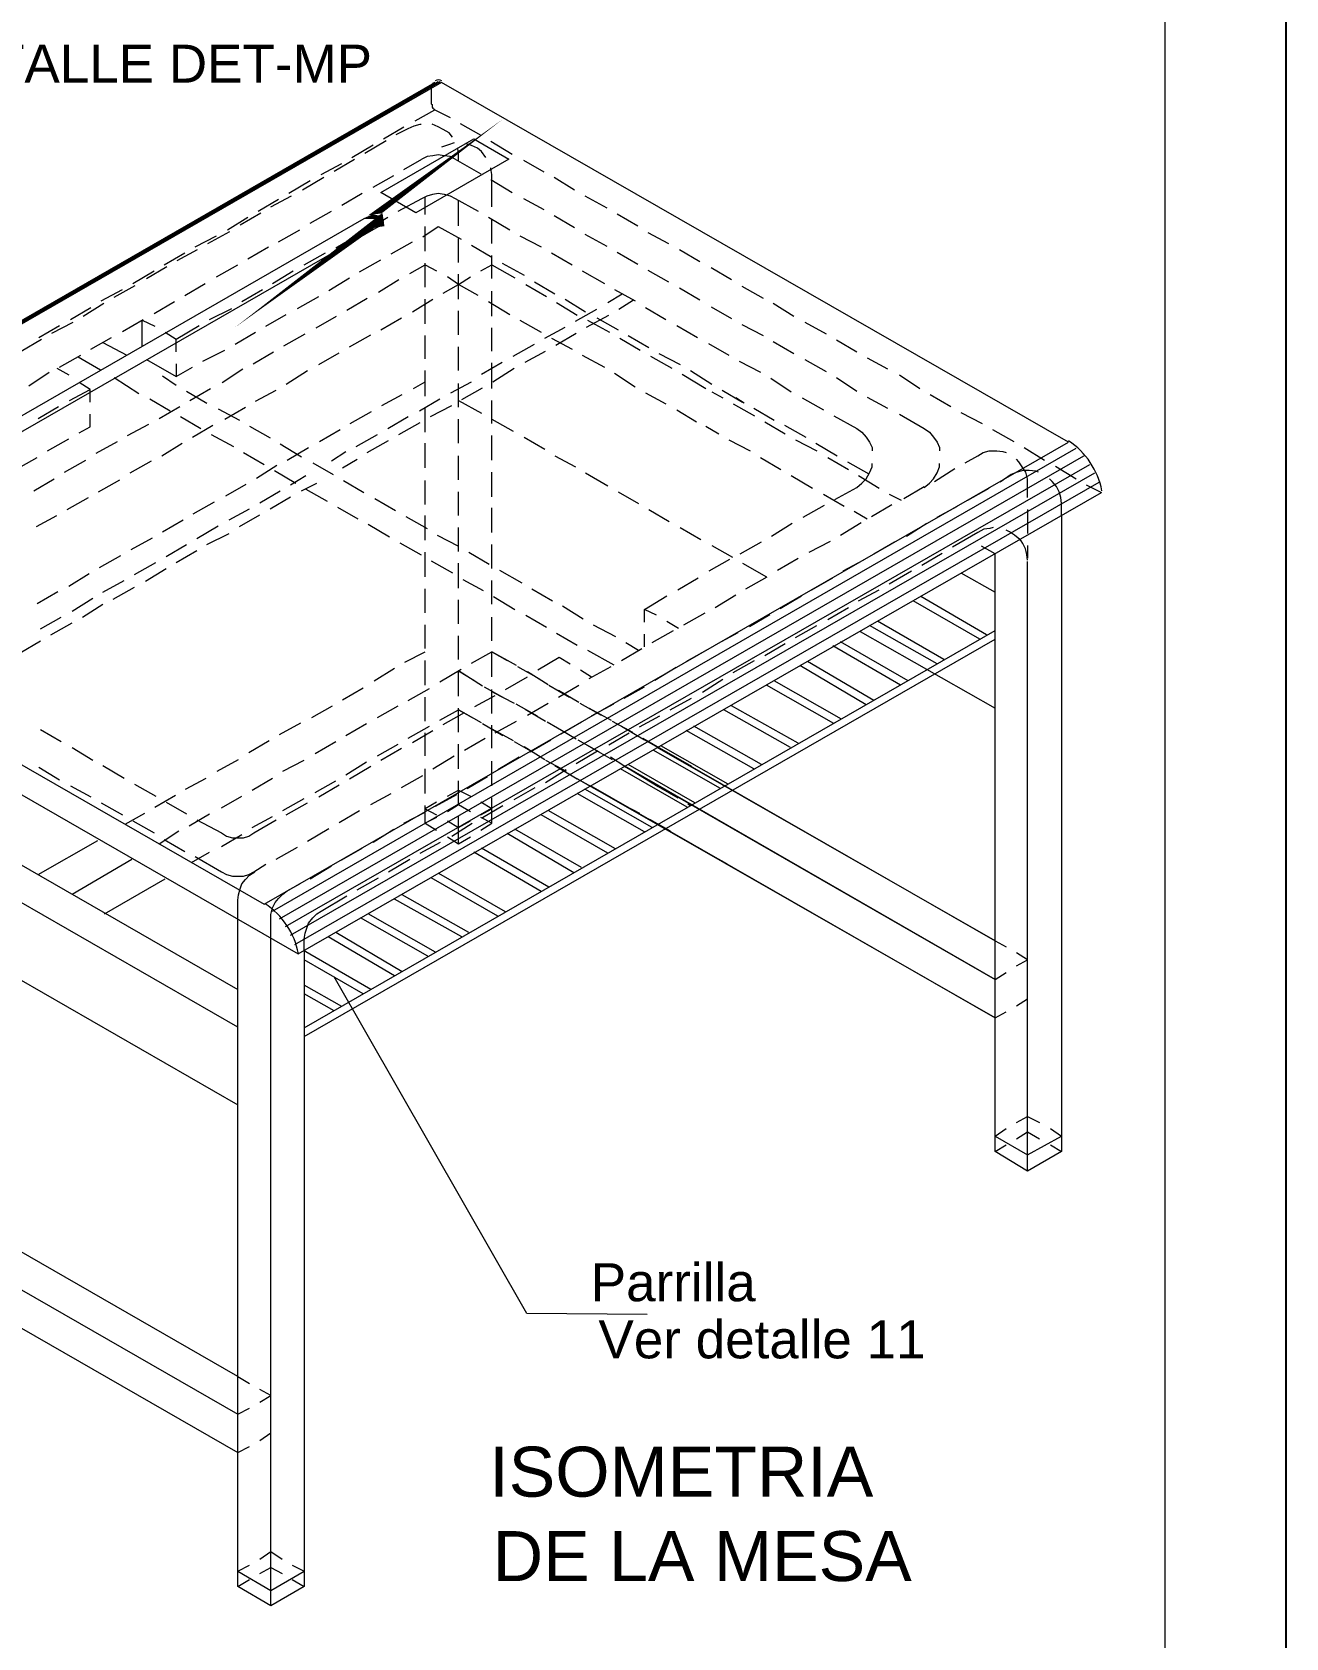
# Model space of a CAD drawing. Header units: inches. Extents: x 0.07 to 5.47, y 0.23 to 3.72.
# Drawn here: x 4.642 to 5.469, y 1.272 to 2.332 of the extents above; entities that cross this region are included whole.
import ezdxf

# ---------------------------------------------------------------- set-up
doc = ezdxf.new("R2010")
doc.units = ezdxf.units.IN
doc.header["$MEASUREMENT"] = 0
for name, color, linetype in [('PDF_PDF2_PDF6_0', 7, 'Continuous'), ('PDF_PDF2_PDF6_CORTE', 7, 'Continuous'), ('PDF_PDF2_PDF6_MESA', 7, 'Continuous'), ('PDF_PDF2_PDF6_TEXTO', 7, 'Continuous'), ('PDF_PDF2_PDF8_COTAS', 7, 'Continuous'), ('PDF_PDF2_PDF8_PIEZAS', 7, 'Continuous'), ('PDF_Texto', 7, 'Continuous')]:
    doc.layers.add(name, color=color, linetype=linetype)
doc.layers.add('PDF_PDF2_PDF6_PROYECCION 2', color=7, linetype='Continuous', true_color=0x7f7f7f)
doc.styles.add('PDF Arial', font='arial.ttf')

msp = doc.modelspace()

# ---------------------------------------------------------------- linework, layer by layer
at = {"layer": 'PDF_PDF2_PDF6_0', "lineweight": 5}
msp.add_lwpolyline([(4.375582409825289, 1.99030189289897, -0.5768928655678153), (4.381773200000001, 1.9940004), (4.911368000000001, 2.299038)], format="xyb", dxfattribs=at)
for points in [[(4.377833600000002, 1.9934376), (4.907428400000001, 2.2984752)], [(4.380084800000001, 1.9940004), (4.909679600000001, 2.299038)], [(4.380647600000001, 1.9940004), (4.910805200000001, 2.299038)], [(4.800496400000001, 1.7514336), (5.330654000000002, 2.057034000000001)], [(4.804998800000002, 1.7463684), (5.335719200000002, 2.0519688)], [(4.808938400000002, 1.7413032), (5.339658800000001, 2.0463408)], [(4.812315200000001, 1.7356752), (5.343035600000001, 2.040712800000001)], [(4.377833600000002, 1.9759908), (4.817380400000001, 1.7232936), (5.347538000000002, 2.027768400000001)], [(4.815129200000001, 1.7294844), (5.345849600000001, 2.034522)], [(5.321086400000001, 2.0125728), (5.321086400000001, 1.592724), (5.298574400000001, 1.5797796), (5.277188000000002, 1.592724), (5.277188000000002, 1.88538), (5.277188000000002, 1.9872468), (5.268183200000001, 1.992312)], [(5.254676000000002, 1.9748652), (5.277188000000002, 1.9619208)], [(5.298574400000001, 1.5797796), (5.298574400000001, 1.9821816)], [(5.267057600000001, 1.9309668), (5.223159200000001, 1.9562928)], [(5.271560000000002, 1.9337808), (5.228224400000001, 1.9591068)], [(5.238917600000002, 1.9146456), (5.194456400000002, 1.9399716)], [(5.243420000000001, 1.9174596), (5.199521600000002, 1.9427856)], [(4.821320000000001, 1.67433), (5.277188000000002, 1.9365948)], [(4.821320000000001, 1.668702), (5.277188000000002, 1.9309668)], [(5.219782400000001, 1.9033896), (5.175321200000002, 1.9292784)], [(5.188265600000001, 1.936032), (5.277188000000002, 1.88538)], [(5.214717200000002, 1.9005756), (5.170256000000001, 1.9264644)], [(5.192205200000002, 1.8876312), (5.148306800000001, 1.91352)], [(5.197270400000002, 1.8904452), (5.153372000000002, 1.916334)], [(5.170818800000001, 1.8752496), (5.126357600000001, 1.9005756)], [(5.175884000000002, 1.8780636), (5.131422800000001, 1.9033896)], [(4.777421600000001, 1.6748928), (4.423983200000001, 1.8780636), (4.445932400000001, 1.8904452), (4.777421600000001, 1.699656)], [(5.147181200000001, 1.8623052), (5.103282800000001, 1.8870684)], [(5.142116000000001, 1.8594912), (5.098217600000002, 1.8842544)], [(5.117915600000002, 1.8454212), (5.073454400000001, 1.8707472)], [(5.122980800000001, 1.8482352), (5.078519600000002, 1.8735612)], [(5.076268400000002, 1.8471096), (5.045877200000001, 1.8645564)], [(5.095966400000002, 1.8324768), (5.051505200000001, 1.8578028)], [(5.054319200000001, 1.860054), (5.076831200000002, 1.8471096)], [(5.054882000000001, 1.8594912), (5.277188000000002, 1.7317356), (5.054319200000001, 1.8594912)], [(5.101031600000002, 1.8352908), (5.056570400000002, 1.8606168)], [(5.074017200000001, 1.8200952), (5.030118800000001, 1.8454212)], [(5.032370000000001, 1.8471096), (5.277188000000002, 1.7064096), (5.032932800000001, 1.8471096), (5.054882000000001, 1.8336024)], [(5.079082400000002, 1.8229092), (5.035184000000001, 1.8482352)], [(5.010420800000001, 1.8341652), (5.277188000000002, 1.6810836), (5.010420800000001, 1.8336024), (5.032932800000001, 1.8212208), (5.001416000000002, 1.8386676)], [(4.423983200000001, 1.8268488), (4.777421600000001, 1.623678)], [(5.045877200000001, 1.803774), (5.001416000000002, 1.8291)], [(5.050942400000001, 1.806588), (5.006481200000001, 1.831914)], [(5.021676800000002, 1.789704), (4.977778400000002, 1.81503)], [(5.026742000000001, 1.792518), (4.982280800000002, 1.817844)], [(4.999164800000002, 1.7767596), (4.955266400000001, 1.8026484)], [(5.004230000000002, 1.7801364), (4.960331600000002, 1.8054624)], [(4.645726400000001, 1.775634), (4.685122400000001, 1.798146)], [(4.982843600000002, 1.767192), (4.938382400000001, 1.7930808)], [(4.668238400000002, 1.7626896), (4.707634400000002, 1.7857644)], [(4.977778400000002, 1.764378), (4.933317200000001, 1.7902668)], [(4.689624800000002, 1.7497452), (4.729583600000002, 1.77282)], [(4.949075600000001, 1.7480568), (4.905177200000002, 1.7733828)], [(4.954140800000001, 1.7508708), (4.910242400000001, 1.7761968)], [(4.929940400000001, 1.7373636), (4.886042000000002, 1.7621268)], [(4.907991200000001, 1.7244192), (4.863530000000002, 1.7497452)], [(4.925438000000002, 1.7345496), (4.880976800000002, 1.7593128)], [(4.821320000000001, 1.7255448), (4.821320000000001, 1.305696), (4.799370800000001, 1.2927516), (4.777421600000001, 1.305696), (4.777421600000001, 1.7452428)], [(4.902926000000002, 1.7216052), (4.858464800000001, 1.7469312)], [(4.799370800000001, 1.2927516), (4.799370800000001, 1.7328612)], [(4.880976800000002, 1.7086608), (4.837078400000001, 1.7345496)], [(4.886042000000002, 1.7114748), (4.842143600000002, 1.7373636)], [(4.865218400000002, 1.699656), (4.820757200000001, 1.7255448)], [(4.860153200000001, 1.696842), (4.821320000000001, 1.719354)], [(4.846083200000002, 1.6884), (4.821320000000001, 1.70247)], [(4.841018000000001, 1.685586), (4.821320000000001, 1.696842)], [(4.777421600000001, 1.4441448), (4.445932400000001, 1.634934), (4.423983200000001, 1.6225524), (4.777421600000001, 1.4193816)], [(5.277188000000002, 1.6028544), (5.298574400000001, 1.5904728), (5.321086400000001, 1.6028544)], [(4.423983200000001, 1.5972264), (4.777421600000001, 1.3940556)], [(4.777421600000001, 1.3158264), (4.799370800000001, 1.302882), (4.821320000000001, 1.3158264)]]:
    msp.add_lwpolyline(points, dxfattribs=at)
msp.add_lwpolyline([(5.325588800000001, 2.060973600000001), (4.911930800000001, 2.2984752), (4.381773200000001, 1.9934376), (4.794868400000001, 1.755936)], close=True, dxfattribs=at)
at = {"layer": 'PDF_PDF2_PDF6_0', "lineweight": 0}
msp.add_lwpolyline([(4.873660400000001, 2.207864400000001, 0.008658975713731483, 0.008658975713731483, 0), (4.865781200000002, 2.206738800000001, 0.00915307301839153, 0.00915307301839153, 0), (4.863811400000001, 2.205331800000001, 0, 0, 0), (4.861278800000001, 2.203362, 0, 0, 0), (4.514594000000002, 2.0041308, 0, 0, 0), (4.512061400000001, 2.001879600000001, 0, 0, 0), (4.510373000000001, 2.000191200000001, 0, 0, 0), (4.503338000000001, 1.9990656, 0, 0, 0)], format="xyseb", dxfattribs=at)
at = {"layer": 'PDF_PDF2_PDF6_0', "lineweight": 13}
msp.add_lwpolyline([(5.047565600000001, 1.4852292), (4.968210800000001, 1.485792), (4.841018000000001, 1.708098)], dxfattribs=at)
at = {"layer": 'PDF_PDF2_PDF6_0', "lineweight": 5}
for centre, radius, start, end in [((4.909960724607013, 2.295942373656999), 0.00422121981601637, 60.10073507849867, 121.1550512906145), ((5.297168691654288, 2.019045997663319), 0.05149464170862567, 11.05151840612353, 56.39878924295427), ((5.276907017432958, 1.983026049083795), 0.02166738256847541, 359.9993413394465, 41.2978659975067), ((4.767011091654468, 1.713445597663451), 0.05149464170842342, 11.05151840601795, 56.39878924304097)]:
    msp.add_arc(centre, radius, start, end, dxfattribs=at)
at = {"layer": 'PDF_PDF2_PDF6_0', "transparency": 33554559}
for points in [[(4.873097600000001, 2.2084272), (4.861278800000002, 2.2084272), (4.860716000000001, 2.2084272)], [(4.864092800000002, 2.2101156), (4.873097600000001, 2.2084272), (4.861278800000002, 2.2084272)], [(4.861278800000002, 2.2084272), (4.873097600000001, 2.2084272), (4.873097600000001, 2.2084272)], [(4.865781200000002, 2.2106784), (4.870846400000001, 2.2101156), (4.864092800000002, 2.2101156)], [(4.870846400000001, 2.2101156), (4.864092800000002, 2.2101156), (4.873097600000001, 2.2084272)], [(4.868032400000001, 2.2106784), (4.868595200000001, 2.2106784), (4.865781200000002, 2.2106784)], [(4.868595200000001, 2.2106784), (4.865781200000002, 2.2106784), (4.870846400000001, 2.2101156)]]:
    msp.add_solid(points, dxfattribs=at)
at = {"layer": 'PDF_PDF2_PDF6_CORTE', "lineweight": 5}
for points in [[(4.882102400000002, 2.264144400000001), (4.889981600000001, 2.268084), (4.893921200000001, 2.2697724), (4.897860800000001, 2.270898), (4.898423600000001, 2.270898)], [(4.919247200000001, 2.262456), (4.916996000000001, 2.265270000000001), (4.913056400000001, 2.2675212), (4.909679600000001, 2.2692096), (4.905740000000002, 2.270898)], [(4.861278800000002, 2.2517628), (4.875348800000001, 2.2602048)], [(4.920372800000002, 2.2585164), (4.916433200000001, 2.2573908), (4.911930800000001, 2.255702400000001)], [(4.941196400000002, 2.2489488), (4.938382400000001, 2.2528884), (4.935568400000001, 2.255139600000001), (4.931628800000001, 2.256828000000001), (4.928252000000001, 2.2579536)], [(4.841018000000001, 2.239944), (4.854525200000001, 2.2478232)], [(4.887167600000001, 2.2410696), (4.898986400000001, 2.2478232)], [(4.923186800000002, 2.246697600000001), (4.923186800000002, 2.2506372), (4.922624000000002, 2.255139600000001)], [(4.866906800000002, 2.2292508), (4.880414000000002, 2.237130000000001)], [(4.945136000000002, 2.216306400000001), (4.945136000000002, 2.233753200000001), (4.945136000000002, 2.2376928), (4.944573200000002, 2.2416324), (4.944573200000002, 2.2421952)], [(4.820194400000001, 2.2275624), (4.834264400000001, 2.236004400000001)], [(4.799370800000001, 2.216306400000001), (4.812878000000001, 2.223622800000001)], [(4.846083200000002, 2.217432000000001), (4.859590400000001, 2.225311200000001)], [(4.901237600000002, 2.2112412), (4.901237600000002, 2.223060000000001)], [(4.923186800000002, 2.203924800000001), (4.923186800000002, 2.2208088)], [(4.779110000000001, 2.204487600000001), (4.792617200000001, 2.212366800000001)], [(4.825259600000002, 2.205613200000001), (4.839329600000001, 2.213492400000001)], [(4.945136000000002, 2.192106), (4.945136000000002, 2.2084272)], [(4.757723600000001, 2.192106), (4.772356400000001, 2.1999852)], [(4.804436000000002, 2.193231600000001), (4.818506000000001, 2.2011108)], [(4.901237600000002, 2.187040800000001), (4.901237600000002, 2.203362000000001)], [(4.923186800000002, 2.1797244), (4.923186800000002, 2.195482800000001)], [(4.737462800000001, 2.18085), (4.750970000000001, 2.188166400000001)], [(4.784175200000002, 2.1819756), (4.797682400000001, 2.1898548)], [(4.945136000000002, 2.1690312), (4.945136000000002, 2.184226800000001)], [(4.717202000000001, 2.1690312), (4.730709200000002, 2.176910400000001)], [(4.763351600000001, 2.1701568), (4.777421600000001, 2.178036000000001)], [(4.901237600000002, 2.163403200000001), (4.901237600000002, 2.1791616)], [(4.695815600000001, 2.156649600000001), (4.709885600000002, 2.164528800000001)], [(4.742528000000001, 2.157775200000001), (4.756035200000001, 2.165654400000001)], [(4.923186800000002, 2.155524000000001), (4.923186800000002, 2.1718452)], [(4.675554800000001, 2.144268000000001), (4.689062000000002, 2.15271)], [(4.722267200000001, 2.145956400000001), (4.735774400000001, 2.153835600000001)], [(4.901237600000002, 2.139202800000001), (4.901237600000002, 2.155524000000001)], [(4.945136000000002, 2.144268000000001), (4.945136000000002, 2.1605892)], [(4.701443600000001, 2.134137600000001), (4.714950800000001, 2.1420168)], [(4.923186800000002, 2.1318864), (4.923186800000002, 2.147644800000001)], [(4.654731200000001, 2.133012), (4.668801200000002, 2.1403284)], [(4.901237600000002, 2.116128000000001), (4.901237600000002, 2.1313236)], [(4.945136000000002, 2.1211932), (4.945136000000002, 2.136388800000001)], [(4.634470400000001, 2.1211932), (4.647977600000002, 2.129072400000001)], [(4.680620000000001, 2.1223188), (4.694127200000001, 2.130198)], [(4.923186800000002, 2.108248800000001), (4.923186800000002, 2.1240072)], [(4.659796400000001, 2.1105), (4.673866400000001, 2.118379200000001)], [(4.945136000000002, 2.096430000000001), (4.945136000000002, 2.113314)], [(4.639535600000001, 2.098118400000001), (4.653042800000001, 2.107123200000001)], [(4.901237600000002, 2.0913648), (4.901237600000002, 2.108248800000001)], [(4.923186800000002, 2.0840484), (4.923186800000002, 2.099806800000001)], [(4.945136000000002, 2.0733552), (4.945136000000002, 2.088550800000001)], [(4.901237600000002, 2.067727200000001), (4.901237600000002, 2.0834856)], [(4.923186800000002, 2.060410800000001), (4.923186800000002, 2.076169200000001)], [(4.901237600000002, 2.0440896), (4.901237600000002, 2.060410800000001)], [(4.945136000000002, 2.049154800000001), (4.945136000000002, 2.065476)], [(4.923186800000002, 2.0362104), (4.923186800000002, 2.0519688)], [(5.257490000000002, 2.047466400000001), (5.265932000000001, 2.0519688), (5.269308800000001, 2.05422), (5.273248400000002, 2.0553456), (5.278313600000001, 2.0553456), (5.282253200000001, 2.0547828), (5.284504400000001, 2.05422)], [(5.298574400000001, 2.0243916), (5.298574400000001, 2.0328336), (5.298574400000001, 2.036773200000001), (5.297448800000002, 2.041275600000001), (5.295197600000002, 2.0446524), (5.292946400000002, 2.048029200000001), (5.291258000000002, 2.049717600000001)], [(4.901237600000002, 2.019889200000001), (4.901237600000002, 2.0356476)], [(4.945136000000002, 2.0249544), (4.945136000000002, 2.041275600000001)], [(5.237229200000002, 2.0350848), (5.250736400000002, 2.0435268)], [(5.305890800000001, 2.041275600000001), (5.304202400000001, 2.0418384), (5.299700000000001, 2.0424012), (5.295760400000002, 2.0424012), (5.291820800000002, 2.041275600000001), (5.287881200000001, 2.039587200000001), (5.280564800000001, 2.034522)], [(5.321086400000001, 2.020452000000001), (5.320523600000001, 2.0243916), (5.319398000000001, 2.028331200000001), (5.317709600000001, 2.031708000000001), (5.314895600000002, 2.0350848), (5.313207200000002, 2.036773200000001)], [(4.923186800000002, 2.0125728), (4.923186800000002, 2.028331200000001)], [(5.216968400000002, 2.0238288), (5.230475600000001, 2.031708000000001)], [(5.259178400000001, 2.0227032), (5.273248400000002, 2.030582400000001)], [(4.945136000000002, 2.001316800000001), (4.945136000000002, 2.017638000000001)], [(5.195582000000002, 2.012010000000001), (5.209089200000001, 2.019889200000001)], [(5.238917600000002, 2.011447200000001), (5.252424800000002, 2.018763600000001)], [(5.298574400000001, 2.0165124), (5.298574400000001, 2.000754000000001)], [(4.901237600000002, 1.9962516), (4.901237600000002, 2.0125728)], [(4.923186800000002, 1.9889352), (4.923186800000002, 2.0046936)], [(5.175321200000002, 1.9996284), (5.188828400000001, 2.008070400000001)], [(5.218656800000002, 1.9990656), (5.232164000000002, 2.0075076)], [(5.276062400000002, 2.0046936), (5.273811200000002, 2.0041308), (5.269871600000002, 2.003568), (5.265932000000001, 2.001316800000001), (5.249048000000001, 1.9917492)], [(4.945136000000002, 1.9776792), (4.945136000000002, 1.9934376)], [(5.154497600000002, 1.9883724), (5.168567600000001, 1.9956888)], [(5.197270400000002, 1.9872468), (5.210777600000001, 1.995126)], [(5.293509200000002, 1.9968144), (5.290132400000002, 1.9996284), (5.286755600000001, 2.001879600000001), (5.284504400000001, 2.0030052)], [(5.298574400000001, 1.9928748), (5.298574400000001, 1.9844328)], [(4.901237600000002, 1.9720512), (4.901237600000002, 1.9883724)], [(5.133674000000002, 1.9765536), (5.147181200000001, 1.9844328)], [(5.177009600000002, 1.9759908), (5.190516800000001, 1.9833072)], [(5.228787200000001, 1.9799304), (5.242294400000001, 1.9878096)], [(4.923186800000002, 1.9647348), (4.923186800000002, 1.981056)], [(5.112850400000001, 1.964172), (5.126920400000001, 1.9720512)], [(5.207400800000001, 1.9675488), (5.222033600000001, 1.9759908)], [(4.901237600000002, 1.9484136), (4.901237600000002, 1.964172)], [(4.945136000000002, 1.9540416), (4.945136000000002, 1.9698)], [(5.156186000000002, 1.9636092), (5.170256000000001, 1.9714884)], [(5.187140000000001, 1.9562928), (5.200647200000001, 1.9636092)], [(4.923186800000002, 1.9410972), (4.923186800000002, 1.9568556)], [(5.092589600000001, 1.9517904), (5.106096800000001, 1.9602324)], [(5.135362400000002, 1.9512276), (5.149432400000001, 1.9596696)], [(5.166879200000001, 1.9439112), (5.180386400000002, 1.9517904)], [(4.901237600000002, 1.924776), (4.901237600000002, 1.9405344)], [(4.945136000000002, 1.9298412), (4.945136000000002, 1.9455996)], [(5.071766000000001, 1.9405344), (5.085836000000001, 1.9484136)], [(5.115101600000002, 1.9394088), (5.128608800000001, 1.947288)], [(5.145492800000001, 1.9320924), (5.159562800000002, 1.9399716)], [(4.923186800000002, 1.9174596), (4.923186800000002, 1.933218)], [(5.050942400000001, 1.9287156), (5.065012400000001, 1.9365948)], [(5.094278000000001, 1.9281528), (5.107785200000001, 1.9354692)], [(4.945136000000002, 1.9062036), (4.945136000000002, 1.921962)], [(5.030681600000001, 1.9168968), (5.044188800000001, 1.924776)], [(5.073454400000001, 1.916334), (5.087524400000001, 1.9242132)], [(5.125232000000001, 1.9202736), (5.138739200000002, 1.9281528)], [(4.901237600000002, 1.9005756), (4.901237600000002, 1.9168968)], [(4.923186800000002, 1.8932592), (4.923186800000002, 1.9095804)], [(5.009295200000001, 1.905078), (5.023928000000002, 1.9129572)], [(5.052630800000001, 1.9039524), (5.066700800000001, 1.9123944)], [(5.104408400000001, 1.9090176), (5.118478400000002, 1.9168968)], [(4.945136000000002, 1.8820032), (4.945136000000002, 1.8977616)], [(4.989034400000001, 1.8926964), (5.002541600000002, 1.9005756)], [(5.032370000000001, 1.8921336), (5.045877200000001, 1.89945)], [(5.084147600000001, 1.8960732), (5.097654800000002, 1.9045152)], [(4.901237600000002, 1.876938), (4.901237600000002, 1.8926964)], [(4.968773600000001, 1.8808776), (4.982280800000002, 1.8887568)], [(5.010983600000001, 1.8803148), (5.025616400000001, 1.888194)], [(5.062761200000002, 1.8842544), (5.076831200000002, 1.8921336)], [(4.923186800000002, 1.8696216), (4.923186800000002, 1.88538)], [(4.947387200000001, 1.8690588), (4.961457200000002, 1.876938)], [(4.990722800000001, 1.868496), (5.004230000000002, 1.8763752)], [(5.042500400000002, 1.8729984), (5.056007600000002, 1.8803148)], [(4.901237600000002, 1.8538632), (4.901237600000002, 1.8690588)], [(4.927126400000001, 1.8578028), (4.940633600000002, 1.865682)], [(4.945136000000002, 1.8589284), (4.945136000000002, 1.874124)], [(5.022239600000002, 1.8611796), (5.035746800000001, 1.8690588)], [(4.923186800000002, 1.8454212), (4.923186800000002, 1.8617424)], [(4.970462000000001, 1.8566772), (4.983969200000002, 1.8645564)], [(5.000853200000002, 1.848798), (5.014923200000001, 1.85724)], [(4.901237600000002, 1.8291), (4.901237600000002, 1.8454212)], [(4.906302800000002, 1.8454212), (4.920372800000002, 1.8538632)], [(4.945136000000002, 1.8341652), (4.945136000000002, 1.8504864)], [(4.949075600000001, 1.8448584), (4.963145600000002, 1.8533004)], [(4.980592400000002, 1.8364164), (4.994099600000001, 1.8448584)], [(4.885479200000002, 1.8330396), (4.899549200000001, 1.8409188)], [(4.923186800000002, 1.8217836), (4.923186800000002, 1.837542)], [(4.928814800000001, 1.8324768), (4.942322000000002, 1.840356)], [(4.865218400000002, 1.8217836), (4.878725600000001, 1.8291)], [(4.907991200000001, 1.820658), (4.922061200000002, 1.8285372)], [(4.945136000000002, 1.809402), (4.945136000000002, 1.826286)], [(4.959768800000002, 1.8251604), (4.973838800000001, 1.8330396)], [(4.844394800000002, 1.8099648), (4.857902000000001, 1.817844)], [(4.887167600000001, 1.809402), (4.901237600000002, 1.8167184)], [(4.901237600000002, 1.809402), (4.901237600000002, 1.8212208)], [(4.923186800000002, 1.7958948), (4.923186800000002, 1.8139044)], [(4.938945200000002, 1.8133416), (4.952452400000001, 1.8212208)], [(4.823571200000002, 1.7975832), (4.837641200000001, 1.8060252)], [(4.866906800000002, 1.7970204), (4.880414000000002, 1.8054624)], [(4.918684400000001, 1.80096), (4.932191600000001, 1.809402)], [(4.802747600000002, 1.7857644), (4.816817600000001, 1.7936436)], [(4.846083200000002, 1.7852016), (4.859590400000001, 1.7930808)], [(4.897860800000001, 1.789704), (4.911368000000001, 1.7970204)], [(4.788114800000002, 1.7773224), (4.795994000000001, 1.7823876)], [(4.825259600000002, 1.77282), (4.839329600000001, 1.781262)], [(4.877037200000001, 1.7773224), (4.891107200000001, 1.7857644)], [(4.777421600000001, 1.7452428), (4.777421600000001, 1.75875), (4.777984400000001, 1.7621268), (4.779110000000001, 1.7660664), (4.780235600000001, 1.7694432), (4.782486800000001, 1.7722572), (4.785300800000002, 1.7750712), (4.788677600000002, 1.7773224)], [(4.856213600000001, 1.7655036), (4.870283600000001, 1.7733828)], [(4.799370800000001, 1.7328612), (4.799370800000001, 1.7452428), (4.799370800000001, 1.7491824), (4.800496400000001, 1.7536848), (4.802184800000001, 1.7570616), (4.804436000000002, 1.7598756), (4.807250000000002, 1.7626896), (4.810064000000001, 1.7649408), (4.818506000000001, 1.7694432)], [(4.821320000000001, 1.7255448), (4.821320000000001, 1.7328612), (4.821882800000001, 1.7368008), (4.823008400000002, 1.7401776), (4.824134000000002, 1.7435544), (4.826948000000002, 1.7469312), (4.829762000000001, 1.7497452), (4.832576000000001, 1.7514336), (4.849460000000001, 1.761564)]]:
    msp.add_lwpolyline(points, dxfattribs=at)
at = {"layer": 'PDF_PDF2_PDF6_MESA', "lineweight": 5}
for points in [[(4.895046800000001, 2.212366800000001), (4.871972000000001, 2.225874000000001), (4.933317200000001, 2.2613304), (4.956392000000001, 2.2478232)], [(4.860716000000001, 2.2084272), (4.505589200000001, 2.0041308), (4.503338000000001, 2.001879600000001), (4.502775200000001, 2.000191200000001), (4.503900800000001, 1.9985028), (4.506152000000001, 1.9973772), (4.508403200000001, 1.9968144), (4.510654400000001, 1.9968144), (4.514031200000002, 1.9985028), (4.870283600000001, 2.203362000000001), (4.872534800000001, 2.205050400000001), (4.873660400000001, 2.206738800000001), (4.873097600000001, 2.2084272), (4.870846400000001, 2.2101156), (4.868032400000001, 2.2106784), (4.865781200000002, 2.2106784)]]:
    msp.add_lwpolyline(points, close=True, dxfattribs=at)
at = {"layer": 'PDF_PDF2_PDF6_PROYECCION 2', "lineweight": 5}
for points in [[(4.907428400000001, 2.2984752), (4.906865600000001, 2.2979124), (4.906302800000002, 2.2979124), (4.905740000000002, 2.296224), (4.905740000000002, 2.295661200000001), (4.905740000000002, 2.295098400000001), (4.905177200000002, 2.294535600000001), (4.905177200000002, 2.284405200000001), (4.905740000000002, 2.283842400000001), (4.905740000000002, 2.282716800000001), (4.905740000000002, 2.282154), (4.906302800000002, 2.2815912), (4.906865600000001, 2.2810284), (4.907428400000001, 2.2804656), (4.917558800000001, 2.275400400000001)], [(4.894484000000001, 2.273149200000001), (4.907428400000001, 2.2804656)], [(4.873660400000001, 2.2613304), (4.887167600000001, 2.2692096)], [(4.924312400000002, 2.2714608), (4.937819600000001, 2.263581600000001)], [(4.944573200000002, 2.259642), (4.958643200000002, 2.2512)], [(4.852836800000001, 2.2489488), (4.866906800000002, 2.2573908)], [(4.920935600000002, 2.2478232), (4.917558800000001, 2.2495116), (4.913619200000001, 2.2500744), (4.909679600000001, 2.2506372), (4.906302800000002, 2.2500744), (4.902363200000002, 2.2495116), (4.898986400000001, 2.2478232)], [(4.965959600000001, 2.2472604), (4.979466800000002, 2.2393812)], [(4.832576000000001, 2.2376928), (4.846083200000002, 2.245009200000001)], [(4.811189600000001, 2.225311200000001), (4.825259600000002, 2.233753200000001)], [(4.986220400000001, 2.236004400000001), (4.999727600000002, 2.2275624)], [(4.790928800000001, 2.213492400000001), (4.804436000000002, 2.2213716)], [(5.006481200000001, 2.223622800000001), (5.021114000000002, 2.215743600000001)], [(4.770668000000001, 2.2011108), (4.784175200000002, 2.2095528)], [(5.027867600000001, 2.211804000000001), (5.041374800000002, 2.203924800000001)], [(4.749281600000002, 2.1898548), (4.763351600000001, 2.197171200000001)], [(5.048128400000001, 2.1994224), (5.061635600000002, 2.192106)], [(4.729020800000002, 2.178036000000001), (4.742528000000001, 2.185915200000001)], [(5.068952000000001, 2.188166400000001), (5.082459200000002, 2.1802872)], [(4.708197200000002, 2.165654400000001), (4.722267200000001, 2.174096400000001)], [(4.891107200000001, 2.172408), (4.901237600000002, 2.178036000000001), (4.908554000000001, 2.174096400000001)], [(4.937819600000001, 2.174096400000001), (4.945136000000002, 2.178036000000001), (4.960331600000002, 2.169594)], [(5.089775600000001, 2.176347600000001), (5.103282800000001, 2.168468400000001)], [(4.870283600000001, 2.1600264), (4.883790800000002, 2.168468400000001)], [(4.913056400000001, 2.1594636), (4.923186800000002, 2.165091600000001), (4.915870400000001, 2.1701568)], [(4.936131200000001, 2.157775200000001), (4.923186800000002, 2.165091600000001), (4.931066000000001, 2.1701568)], [(4.967648000000001, 2.165091600000001), (4.981155200000002, 2.157212400000001)], [(5.110036400000001, 2.163966000000001), (5.124106400000001, 2.156086800000001)], [(4.687373600000002, 2.154398400000001), (4.701443600000001, 2.1617148)], [(4.849460000000001, 2.148207600000001), (4.862967200000002, 2.156086800000001)], [(4.892795600000001, 2.147082000000001), (4.906302800000002, 2.155524000000001)], [(4.942884800000002, 2.153835600000001), (4.956954800000001, 2.145393600000001)], [(4.987908800000001, 2.1532728), (5.001416000000002, 2.144830800000001)], [(5.130860000000001, 2.15271), (5.144367200000001, 2.144268000000001)], [(4.667112800000002, 2.1420168), (4.680620000000001, 2.149896)], [(4.829199200000001, 2.136388800000001), (4.842706400000002, 2.144268000000001)], [(4.871972000000001, 2.135263200000001), (4.885479200000002, 2.1431424)], [(4.963708400000002, 2.141454), (4.977778400000002, 2.1335748)], [(5.008169600000001, 2.141454), (5.022802400000002, 2.1335748)], [(4.646289200000001, 2.130198), (4.659796400000001, 2.138077200000001)], [(4.807812800000002, 2.124570000000001), (4.821882800000001, 2.1324492)], [(4.851148400000001, 2.1240072), (4.865218400000002, 2.1318864)], [(5.151683600000001, 2.1403284), (5.165753600000001, 2.1324492)], [(4.787552000000002, 2.1127512), (4.801059200000001, 2.1206304)], [(4.830887600000001, 2.1121884), (4.844394800000002, 2.1200676)], [(4.984532000000002, 2.129635200000001), (4.998039200000002, 2.1223188)], [(5.029556000000001, 2.129635200000001), (5.043063200000002, 2.121756)], [(5.172507200000002, 2.128509600000001), (5.186014400000001, 2.1206304)], [(5.004792800000001, 2.118379200000001), (5.019425600000002, 2.1105)], [(5.049816800000001, 2.117816400000001), (5.063886800000001, 2.109937200000001)], [(5.192768000000002, 2.116690800000001), (5.206275200000001, 2.109374400000001)], [(4.767291200000002, 2.100369600000001), (4.780798400000001, 2.109374400000001)], [(4.809501200000001, 2.099244000000001), (4.823571200000002, 2.108248800000001)], [(4.893358400000001, 2.096430000000001), (4.901237600000002, 2.1009324)], [(5.026179200000001, 2.106560400000001), (5.039686400000002, 2.097555600000001)], [(5.070640400000001, 2.105997600000001), (5.086398800000001, 2.096430000000001)], [(5.214154400000002, 2.105434800000001), (5.227661600000001, 2.096430000000001)], [(4.745904800000002, 2.088550800000001), (4.759412000000001, 2.096430000000001)], [(4.789240400000002, 2.087988000000001), (4.802747600000002, 2.095304400000001)], [(4.872534800000001, 2.085174), (4.886042000000002, 2.0924904)], [(4.923186800000002, 2.088550800000001), (4.938382400000001, 2.080108800000001)], [(5.046440000000001, 2.093616), (5.059947200000002, 2.086299600000001)], [(5.090338400000001, 2.0941788), (5.097654800000002, 2.090239200000001)], [(5.111724800000001, 2.086862400000001), (5.106096800000001, 2.090239200000001)], [(5.234415200000002, 2.0924904), (5.247922400000001, 2.0846112)], [(4.725644000000002, 2.076732000000001), (4.739151200000001, 2.0846112)], [(4.768979600000002, 2.076169200000001), (4.782486800000001, 2.0840484)], [(4.851711200000001, 2.0733552), (4.865781200000002, 2.0812344)], [(5.067263600000001, 2.08236), (5.080208000000002, 2.0744808)], [(5.104408400000001, 2.086299600000001), (5.118478400000002, 2.078420400000001)], [(5.254676000000002, 2.080671600000001), (5.268746000000001, 2.0733552)], [(4.704820400000001, 2.065476), (4.718890400000001, 2.0727924)], [(4.747593200000002, 2.0643504), (4.761100400000001, 2.0722296)], [(4.831450400000001, 2.0615364), (4.844957600000002, 2.069415600000001)], [(4.945136000000002, 2.076169200000001), (4.959206000000002, 2.068290000000001)], [(5.086398800000001, 2.0716668), (5.094840800000002, 2.066601600000001)], [(5.125232000000001, 2.0744808), (5.138739200000002, 2.066601600000001)], [(5.275499600000002, 2.069415600000001), (5.289569600000002, 2.0615364)], [(4.683996800000001, 2.0536572), (4.698066800000001, 2.0615364)], [(4.727332400000002, 2.0519688), (4.740839600000001, 2.060410800000001)], [(4.810064000000001, 2.049154800000001), (4.824134000000002, 2.057596800000001)], [(4.966522400000001, 2.0643504), (4.980029600000002, 2.056471200000001)], [(5.101594400000002, 2.062662), (5.115664400000002, 2.0553456)], [(5.145492800000001, 2.062662), (5.159562800000002, 2.0553456)], [(5.296323200000002, 2.057596800000001), (5.309830400000002, 2.049154800000001)], [(4.663173200000001, 2.041275600000001), (4.677243200000001, 2.049154800000001)], [(4.706508800000002, 2.040712800000001), (4.720578800000001, 2.048592000000001)], [(4.986783200000001, 2.0519688), (5.000290400000002, 2.0446524)], [(5.122418000000001, 2.050843200000001), (5.135925200000002, 2.042964)], [(5.166879200000001, 2.050843200000001), (5.180386400000002, 2.042964)], [(4.642912400000001, 2.028894000000001), (4.656419600000001, 2.036773200000001)], [(4.685685200000001, 2.028331200000001), (4.699755200000001, 2.0362104)], [(4.789803200000001, 2.037336000000001), (4.803310400000002, 2.045778)], [(5.007044000000001, 2.040712800000001), (5.021676800000002, 2.0322708)], [(5.142678800000001, 2.039024400000001), (5.156748800000002, 2.030582400000001)], [(5.187140000000001, 2.039024400000001), (5.200647200000001, 2.030582400000001)], [(5.317146800000002, 2.0452152), (5.330654000000002, 2.036773200000001)], [(4.769542400000002, 2.0255172), (4.783049600000001, 2.0333964)], [(5.028430400000001, 2.028331200000001), (5.041937600000002, 2.020452000000001)], [(5.164065200000001, 2.0266428), (5.177572400000002, 2.018763600000001)], [(5.207400800000001, 2.0266428), (5.215280000000002, 2.0227032)], [(5.337407600000001, 2.0328336), (5.347538000000002, 2.027768400000001)], [(4.664861600000001, 2.0165124), (4.678931600000001, 2.0243916)], [(4.748156000000002, 2.0136984), (4.762226000000001, 2.021577600000001)], [(5.048691200000001, 2.0165124), (5.062198400000002, 2.008633200000001)], [(5.184326000000001, 2.0153868), (5.192768000000002, 2.010321600000001)], [(5.321086400000001, 2.0125728), (5.321086400000001, 2.020452000000001)], [(4.644600800000001, 2.0052564), (4.658108000000001, 2.0125728)], [(4.727895200000002, 2.001879600000001), (4.741402400000001, 2.009758800000001)], [(5.069514800000001, 2.0046936), (5.083022000000001, 1.9968144)], [(4.707071600000002, 1.9900608), (4.721141600000001, 1.99794)], [(5.090338400000001, 1.9928748), (5.103845600000001, 1.9849956)], [(4.686248000000002, 1.978242), (4.700318000000001, 1.9861212)], [(4.665987200000001, 1.9658604), (4.679494400000001, 1.9743024)], [(5.110599200000001, 1.981056), (5.126357600000001, 1.9720512)], [(4.645163600000001, 1.9546044), (4.658670800000001, 1.9624836)], [(4.887730400000001, 1.9157712), (4.901237600000002, 1.9225248)], [(4.931628800000001, 1.9152084), (4.945136000000002, 1.9225248)], [(4.961457200000002, 1.91352), (4.945136000000002, 1.9225248), (4.955266400000001, 1.9168968)], [(4.867469600000002, 1.9033896), (4.880976800000002, 1.9118316)], [(4.910805200000001, 1.9028268), (4.924875200000002, 1.9112688)], [(4.938945200000002, 1.9000128), (4.923186800000002, 1.9101432), (4.933317200000001, 1.9039524)], [(4.962020000000002, 1.9129572), (4.976090000000001, 1.905078)], [(4.968773600000001, 1.9095804), (4.982280800000002, 1.9011384)], [(4.846646000000002, 1.891008), (4.860153200000001, 1.8988872)], [(4.889981600000001, 1.8904452), (4.904051600000002, 1.8983244)], [(4.940070800000002, 1.89945), (4.953578000000001, 1.8921336)], [(4.982843600000002, 1.9005756), (4.996350800000001, 1.8926964)], [(4.826385200000002, 1.8791892), (4.839892400000001, 1.8870684)], [(4.869720800000001, 1.8791892), (4.883228000000002, 1.8870684)], [(4.945698800000002, 1.8960732), (4.959768800000002, 1.8887568)], [(4.960894400000002, 1.888194), (4.974964400000001, 1.8803148)], [(4.989034400000001, 1.8971988), (5.002541600000002, 1.8893196)], [(5.003104400000002, 1.8887568), (5.017174400000002, 1.8808776)], [(4.910805200000001, 1.8775008), (4.923186800000002, 1.8842544)], [(4.938382400000001, 1.8758124), (4.923186800000002, 1.8842544), (4.932191600000001, 1.8791892)], [(4.967085200000001, 1.8848172), (4.980592400000002, 1.876938)], [(4.981718000000002, 1.8763752), (4.995225200000001, 1.868496)], [(5.009295200000001, 1.88538), (5.023928000000002, 1.8775008)], [(5.024490800000001, 1.876938), (5.037998000000002, 1.8696216)], [(4.804998800000002, 1.8679332), (4.819068800000001, 1.8758124)], [(4.848897200000001, 1.8673704), (4.862404400000002, 1.8752496)], [(4.889981600000001, 1.865682), (4.904051600000002, 1.8735612)], [(4.938945200000002, 1.8752496), (4.952452400000001, 1.8673704)], [(4.945136000000002, 1.8718728), (4.959206000000002, 1.8639936)], [(4.987346000000001, 1.8729984), (5.000853200000002, 1.8651192)], [(5.030681600000001, 1.8735612), (5.045877200000001, 1.8645564)], [(5.044751600000001, 1.865682), (5.054319200000001, 1.860054)], [(4.784738000000002, 1.8561144), (4.798245200000001, 1.8639936)], [(4.828636400000001, 1.8555516), (4.842143600000002, 1.8634308)], [(4.869720800000001, 1.8538632), (4.883228000000002, 1.8617424)], [(4.959768800000002, 1.8634308), (4.973838800000001, 1.8555516)], [(4.966522400000001, 1.860054), (4.980029600000002, 1.851612)], [(5.001978800000002, 1.8645564), (5.016048800000001, 1.8566772)], [(5.007606800000001, 1.8611796), (5.024490800000001, 1.851612)], [(4.763914400000002, 1.8437328), (4.777984400000001, 1.851612)], [(4.807250000000002, 1.8437328), (4.821320000000001, 1.8510492)], [(4.848897200000001, 1.8414816), (4.862404400000002, 1.8499236)], [(4.980592400000002, 1.8510492), (4.994099600000001, 1.8437328)], [(4.986783200000001, 1.8476724), (5.001416000000002, 1.8386676)], [(5.023365200000002, 1.8533004), (5.032932800000001, 1.8471096)], [(5.076831200000002, 1.8471096), (5.076831200000002, 1.8471096)], [(4.743090800000001, 1.831914), (4.756598000000001, 1.8392304)], [(4.786989200000002, 1.8313512), (4.800496400000001, 1.8392304)], [(4.828636400000001, 1.8296628), (4.842143600000002, 1.837542)], [(5.000853200000002, 1.8392304), (5.010420800000001, 1.8336024)], [(5.097092000000002, 1.834728), (5.098780400000002, 1.8341652)], [(4.722830000000001, 1.8200952), (4.736337200000001, 1.8279744)], [(4.766728400000002, 1.8195324), (4.780235600000001, 1.8274116)], [(4.807250000000002, 1.817844), (4.821320000000001, 1.8257232)], [(4.908554000000001, 1.823472), (4.901237600000002, 1.8189696), (4.908554000000001, 1.81503)], [(4.915870400000001, 1.8274116), (4.923186800000002, 1.8313512), (4.931066000000001, 1.8274116)], [(4.937819600000001, 1.81503), (4.945136000000002, 1.8189696), (4.937819600000001, 1.823472)], [(5.054882000000001, 1.8336024), (5.067826400000001, 1.826286)], [(4.703132000000001, 1.8088392), (4.716076400000001, 1.8161556)], [(4.745342000000002, 1.8077136), (4.758849200000001, 1.8155928)], [(4.786989200000002, 1.806588), (4.800496400000001, 1.8139044)], [(4.908554000000001, 1.8133416), (4.901237600000002, 1.809402), (4.908554000000001, 1.8048996)], [(4.915870400000001, 1.8172812), (4.923186800000002, 1.8217836), (4.931066000000001, 1.8172812)], [(4.937819600000001, 1.8048996), (4.945136000000002, 1.809402), (4.937819600000001, 1.8133416)], [(5.032932800000001, 1.8212208), (5.042500400000002, 1.8161556)], [(5.074580000000001, 1.8223464), (5.076268400000002, 1.8212208)], [(4.725644000000002, 1.7958948), (4.738588400000001, 1.8043368)], [(4.766728400000002, 1.7942064), (4.780235600000001, 1.8020856)], [(4.915870400000001, 1.8110904), (4.923186800000002, 1.806588), (4.931066000000001, 1.8110904)], [(5.049254000000001, 1.812216), (5.062761200000002, 1.8043368)], [(4.915870400000001, 1.8003972), (4.923186800000002, 1.7958948), (4.931066000000001, 1.8003972)], [(5.070077600000001, 1.7998344), (5.084147600000001, 1.7919552)], [(4.747030400000002, 1.7835132), (4.758849200000001, 1.7902668)], [(5.090901200000001, 1.7880156), (5.099906000000002, 1.7829504)], [(5.277188000000002, 1.7317356), (5.284504400000001, 1.727796)], [(5.291258000000002, 1.7154144), (5.298574400000001, 1.719354), (5.291258000000002, 1.7238564)], [(5.277188000000002, 1.7064096), (5.284504400000001, 1.710912)], [(5.291258000000002, 1.6889628), (5.298574400000001, 1.6934652)], [(5.277188000000002, 1.6810836), (5.284504400000001, 1.6850232)], [(5.291258000000002, 1.6118592), (5.298574400000001, 1.6157988), (5.306453600000001, 1.6118592)], [(5.277188000000002, 1.6028544), (5.284504400000001, 1.6079196)], [(5.291258000000002, 1.601166), (5.298574400000001, 1.6056684), (5.306453600000001, 1.601166)], [(5.313770000000002, 1.6079196), (5.321086400000001, 1.6028544)], [(5.277188000000002, 1.592724), (5.284504400000001, 1.5972264)], [(5.313770000000002, 1.5972264), (5.321086400000001, 1.592724)], [(4.777421600000001, 1.4441448), (4.785300800000002, 1.4396424)], [(4.792054400000001, 1.4272608), (4.799370800000001, 1.4317632), (4.792054400000001, 1.4357028)], [(4.777421600000001, 1.4193816), (4.785300800000002, 1.4233212)], [(4.792054400000001, 1.4019348), (4.799370800000001, 1.407)], [(4.777421600000001, 1.3940556), (4.785300800000002, 1.3979952)], [(4.792054400000001, 1.3237056), (4.799370800000001, 1.3287708), (4.806687200000002, 1.3237056)], [(4.777421600000001, 1.3158264), (4.785300800000002, 1.319766)], [(4.792054400000001, 1.314138), (4.799370800000001, 1.3180776), (4.806687200000002, 1.314138)], [(4.813440800000001, 1.319766), (4.821320000000001, 1.3158264)], [(4.777421600000001, 1.305696), (4.785300800000002, 1.3101984)], [(4.813440800000001, 1.3101984), (4.821320000000001, 1.305696)]]:
    msp.add_lwpolyline(points, dxfattribs=at)
at = {"layer": 'PDF_PDF2_PDF6_TEXTO', "lineweight": 18}
for points in [[(4.920935600000002, 2.2478232), (4.937819600000001, 2.2382556)], [(4.944573200000002, 2.234316000000001), (4.958643200000002, 2.225874000000001)], [(4.883228000000002, 2.213492400000001), (4.898986400000001, 2.221934400000001), (4.902363200000002, 2.223622800000001), (4.906302800000002, 2.224748400000001), (4.909679600000001, 2.225311200000001), (4.913619200000001, 2.224748400000001), (4.917558800000001, 2.223622800000001), (4.920935600000002, 2.221934400000001), (4.936131200000001, 2.213492400000001)], [(4.965959600000001, 2.221934400000001), (4.979466800000002, 2.214618000000001)], [(4.862404400000002, 2.2011108), (4.876474400000001, 2.2095528)], [(4.942884800000002, 2.2095528), (4.956954800000001, 2.2011108)], [(4.986220400000001, 2.2106784), (4.999727600000002, 2.202799200000001)], [(4.842143600000002, 2.189292), (4.855650800000001, 2.197171200000001)], [(4.899549200000001, 2.196608400000001), (4.909679600000001, 2.203362000000001), (4.924875200000002, 2.194920000000001)], [(4.963708400000002, 2.197171200000001), (4.977778400000002, 2.1898548)], [(5.006481200000001, 2.1982968), (5.021114000000002, 2.1904176)], [(4.821320000000001, 2.178036000000001), (4.835390000000001, 2.185915200000001)], [(4.878725600000001, 2.185352400000001), (4.892795600000001, 2.193231600000001)], [(4.931628800000001, 2.1909804), (4.945136000000002, 2.183101200000001)], [(4.984532000000002, 2.185915200000001), (4.998039200000002, 2.178036000000001)], [(5.027867600000001, 2.186478000000001), (5.041374800000002, 2.178598800000001)], [(4.800496400000001, 2.165654400000001), (4.814003600000001, 2.174096400000001)], [(4.857902000000001, 2.173533600000001), (4.871972000000001, 2.1814128)], [(4.951889600000001, 2.1791616), (4.966522400000001, 2.1712824)], [(5.004792800000001, 2.174096400000001), (5.019425600000002, 2.165654400000001)], [(5.048128400000001, 2.174659200000001), (5.061635600000002, 2.166780000000001)], [(4.837641200000001, 2.161152), (4.851148400000001, 2.169594)], [(4.973276000000001, 2.166780000000001), (4.986783200000001, 2.158900800000001)], [(5.068952000000001, 2.1628404), (5.082459200000002, 2.154961200000001)], [(4.780235600000001, 2.153835600000001), (4.793742800000001, 2.1617148)], [(4.816817600000001, 2.1493332), (4.830887600000001, 2.157212400000001)], [(4.993536800000001, 2.155524000000001), (5.007044000000001, 2.147082000000001)], [(5.021676800000002, 2.1532728), (5.031244400000001, 2.158900800000001)], [(5.026179200000001, 2.1617148), (5.039686400000002, 2.154398400000001)], [(5.028993200000001, 2.148770400000001), (5.038560800000002, 2.154961200000001)], [(4.714388000000001, 2.1240072), (4.714388000000001, 2.141454), (4.722830000000001, 2.137514400000001)], [(4.758849200000001, 2.1420168), (4.773482000000001, 2.1493332)], [(4.795994000000001, 2.137514400000001), (4.809501200000001, 2.145393600000001)], [(5.000290400000002, 2.1408912), (5.014360400000001, 2.148770400000001)], [(5.007606800000001, 2.136951600000001), (5.022239600000002, 2.144830800000001)], [(5.014360400000001, 2.1431424), (5.028430400000001, 2.135263200000001)], [(5.046440000000001, 2.149896), (5.059947200000002, 2.1420168)], [(5.089775600000001, 2.1504588), (5.103282800000001, 2.1425796)], [(4.729583600000002, 2.1335748), (4.736900000000001, 2.129072400000001), (4.752095600000001, 2.138077200000001)], [(4.775733200000001, 2.125695600000001), (4.789240400000002, 2.1335748)], [(4.980029600000002, 2.129635200000001), (4.993536800000001, 2.136951600000001)], [(4.987346000000001, 2.125132800000001), (5.000853200000002, 2.133012)], [(5.035184000000001, 2.1313236), (5.048691200000001, 2.1234444)], [(5.067263600000001, 2.138077200000001), (5.080770800000002, 2.130198)], [(5.110036400000001, 2.138640000000001), (5.124106400000001, 2.1313236)], [(4.688499200000002, 2.126821200000001), (4.704257600000001, 2.118379200000001)], [(4.736900000000001, 2.1206304), (4.736900000000001, 2.129072400000001)], [(4.754346800000001, 2.1144396), (4.768979600000002, 2.121756)], [(4.959206000000002, 2.117816400000001), (4.973276000000001, 2.125695600000001)], [(4.967085200000001, 2.1138768), (4.980592400000002, 2.1211932)], [(5.088087200000001, 2.126258400000001), (5.101594400000002, 2.118379200000001)], [(5.130860000000001, 2.127384000000001), (5.144367200000001, 2.119504800000001)], [(4.658108000000001, 2.109937200000001), (4.665987200000001, 2.105434800000001)], [(4.672178000000001, 2.117253600000001), (4.686810800000002, 2.108811600000001)], [(4.717202000000001, 2.115565200000001), (4.736900000000001, 2.1043092)], [(4.736900000000001, 2.1127512), (4.736900000000001, 2.1043092), (4.747593200000002, 2.1105)], [(4.938382400000001, 2.105997600000001), (4.951889600000001, 2.1138768)], [(4.945698800000002, 2.1009324), (4.959768800000002, 2.109937200000001)], [(5.055444800000001, 2.119504800000001), (5.069514800000001, 2.1121884)], [(5.108348000000001, 2.1144396), (5.122418000000001, 2.107123200000001)], [(5.151683600000001, 2.115565200000001), (5.165753600000001, 2.107686000000001)], [(4.666550000000002, 2.088550800000001), (4.680057200000001, 2.095867200000001), (4.672740800000001, 2.100369600000001)], [(4.695815600000001, 2.1037464), (4.712136800000001, 2.0930532)], [(4.727895200000002, 2.104872000000001), (4.736900000000001, 2.098681200000001)], [(4.918121600000001, 2.093616), (4.931628800000001, 2.1009324)], [(5.076268400000002, 2.108248800000001), (5.090338400000001, 2.099244000000001)], [(5.129171600000001, 2.1031836), (5.142678800000001, 2.0941788)], [(5.172507200000002, 2.1037464), (5.186014400000001, 2.0947416)], [(4.680057200000001, 2.087425200000001), (4.680057200000001, 2.095867200000001)], [(4.719453200000001, 2.089676400000001), (4.732960400000001, 2.0817972)], [(4.743653600000001, 2.0947416), (4.757160800000001, 2.086862400000001)], [(4.897298000000001, 2.0817972), (4.910805200000001, 2.089676400000001)], [(4.925438000000002, 2.089113600000001), (4.938945200000002, 2.096992800000001)], [(5.097092000000002, 2.095304400000001), (5.110599200000001, 2.087425200000001)], [(5.149995200000001, 2.090239200000001), (5.164065200000001, 2.08236)], [(5.192768000000002, 2.090802), (5.206275200000001, 2.0834856)], [(4.645726400000001, 2.076732000000001), (4.659233600000001, 2.0846112)], [(4.672740800000001, 2.067164400000001), (4.680057200000001, 2.071104000000001), (4.680057200000001, 2.079546000000001)], [(4.739714000000001, 2.077857600000001), (4.753221200000001, 2.069978400000001)], [(4.764477200000002, 2.0829228), (4.778547200000001, 2.0756064)], [(4.876474400000001, 2.069978400000001), (4.889981600000001, 2.077857600000001)], [(4.904614400000002, 2.077857600000001), (4.918684400000001, 2.085174)], [(5.117915600000002, 2.0834856), (5.131422800000001, 2.0756064)], [(5.170818800000001, 2.078420400000001), (5.186014400000001, 2.069978400000001), (5.189391200000001, 2.067727200000001), (5.192205200000002, 2.0643504), (5.194456400000002, 2.060973600000001), (5.196144800000002, 2.057596800000001), (5.196144800000002, 2.0553456)], [(5.214154400000002, 2.079546000000001), (5.230475600000001, 2.069978400000001), (5.233852400000002, 2.067727200000001), (5.236666400000002, 2.0643504), (5.238917600000002, 2.060973600000001), (5.240606000000001, 2.057596800000001), (5.240606000000001, 2.0553456)], [(4.785300800000002, 2.0716668), (4.798808000000001, 2.0637876)], [(4.883790800000002, 2.066038800000001), (4.897860800000001, 2.073918)], [(5.138176400000002, 2.0722296), (5.152246400000001, 2.0643504)], [(4.651917200000002, 2.0553456), (4.665987200000001, 2.0632248)], [(4.759974800000001, 2.066038800000001), (4.774607600000001, 2.058159600000001)], [(4.805561600000002, 2.059848000000001), (4.819631600000001, 2.051406000000001)], [(4.855650800000001, 2.058159600000001), (4.869720800000001, 2.066038800000001)], [(4.862967200000002, 2.05422), (4.877037200000001, 2.0620992)], [(5.159000000000002, 2.060410800000001), (5.173070000000002, 2.0519688)], [(4.631093600000002, 2.042964), (4.645163600000001, 2.050843200000001)], [(4.781361200000001, 2.05422), (4.794868400000001, 2.0463408)], [(4.826948000000002, 2.047466400000001), (4.840455200000001, 2.039587200000001)], [(4.839329600000001, 2.048592000000001), (4.848897200000001, 2.0547828)], [(4.846646000000002, 2.0440896), (4.856213600000001, 2.049717600000001)], [(5.171381600000001, 2.023266), (5.186014400000001, 2.031145200000001), (5.189391200000001, 2.0339592), (5.192205200000002, 2.036773200000001), (5.194456400000002, 2.040712800000001), (5.196144800000002, 2.0446524), (5.196144800000002, 2.046903600000001)], [(5.179823600000002, 2.048029200000001), (5.193893600000002, 2.040150000000001)], [(5.230475600000001, 2.031145200000001), (5.233852400000002, 2.0339592), (5.236666400000002, 2.036773200000001), (5.238917600000002, 2.040712800000001), (5.240606000000001, 2.0446524), (5.240606000000001, 2.046903600000001)], [(4.801622000000001, 2.0424012), (4.815692000000001, 2.0339592)], [(4.812315200000001, 2.0328336), (4.822445600000002, 2.039024400000001)], [(4.847208800000002, 2.0356476), (4.860716000000001, 2.027768400000001)], [(4.792054400000001, 2.021014800000001), (4.805561600000002, 2.028894000000001)], [(4.798808000000001, 2.0170752), (4.812315200000001, 2.0249544)], [(4.819631600000001, 2.028894000000001), (4.829762000000001, 2.0339592)], [(4.822445600000002, 2.030019600000001), (4.836515600000001, 2.022140400000001)], [(4.771793600000001, 2.009758800000001), (4.785300800000002, 2.0170752)], [(4.843269200000002, 2.018200800000001), (4.856776400000001, 2.010321600000001)], [(4.868032400000001, 2.0238288), (4.881539600000002, 2.0159496)], [(5.150558000000001, 2.011447200000001), (5.164628000000001, 2.019326400000001)], [(4.750407200000001, 1.9973772), (4.764477200000002, 2.0058192)], [(4.778547200000001, 2.0052564), (4.792054400000001, 2.0131356)], [(4.863530000000002, 2.0069448), (4.877600000000001, 1.9985028)], [(4.888293200000001, 2.012010000000001), (4.902363200000002, 2.0041308)], [(5.129734400000001, 1.9990656), (5.143241600000001, 2.0075076)], [(4.730146400000002, 1.9855584), (4.743653600000001, 1.9934376)], [(4.757160800000001, 1.9934376), (4.771793600000001, 2.000754000000001)], [(4.884353600000002, 1.9945632), (4.898423600000001, 1.986684)], [(4.909116800000001, 1.9996284), (4.923186800000002, 1.992312)], [(5.108910800000001, 1.9872468), (5.122980800000001, 1.995126)], [(4.736900000000001, 1.9816188), (4.750407200000001, 1.989498)], [(4.905177200000002, 1.9827444), (4.919247200000001, 1.9748652)], [(4.929940400000001, 1.9883724), (4.943447600000002, 1.9804932)], [(5.088650000000001, 1.9759908), (5.102157200000002, 1.98387)], [(4.709322800000002, 1.9737396), (4.723392800000001, 1.9816188)], [(4.716639200000001, 1.9692372), (4.730146400000002, 1.9776792)], [(4.950201200000001, 1.9765536), (4.964834000000002, 1.9681116)], [(4.688499200000002, 1.9619208), (4.702569200000001, 1.9698)], [(4.695252800000001, 1.9574184), (4.709322800000002, 1.9652976)], [(4.926000800000002, 1.9703628), (4.939508000000002, 1.9630464)], [(4.971587600000001, 1.964172), (4.985094800000001, 1.9562928)], [(5.067826400000001, 1.9636092), (5.081333600000002, 1.9714884)], [(4.668238400000002, 1.9495392), (4.681745600000001, 1.9579812)], [(4.674992000000001, 1.9455996), (4.688499200000002, 1.9540416)], [(4.946261600000001, 1.9591068), (4.960331600000002, 1.9506648)], [(4.991848400000001, 1.952916), (5.005355600000001, 1.944474)], [(5.053756400000001, 1.9467252), (5.045877200000001, 1.9506648), (5.060510000000002, 1.9596696)], [(5.045877200000001, 1.9422228), (5.045877200000001, 1.9506648)], [(4.647414800000002, 1.9377204), (4.660922000000001, 1.9455996)], [(4.654168400000001, 1.9337808), (4.668238400000002, 1.94166)], [(4.967648000000001, 1.9467252), (4.981155200000002, 1.938846)], [(5.012109200000001, 1.9405344), (5.026742000000001, 1.9326552)], [(5.060510000000002, 1.9427856), (5.068389200000001, 1.9382832)], [(4.633907600000001, 1.921962), (4.647414800000002, 1.9298412)], [(4.987908800000001, 1.9349064), (5.001416000000002, 1.9270272)], [(5.045877200000001, 1.9259016), (5.045877200000001, 1.9343436)], [(4.975527200000001, 1.910706), (4.989597200000001, 1.919148), (4.996913600000001, 1.9146456)], [(5.008169600000001, 1.9236504), (5.025616400000001, 1.9140828)], [(5.033495600000001, 1.9287156), (5.041937600000002, 1.9236504)], [(5.003667200000002, 1.910706), (5.010983600000001, 1.9062036)], [(4.954140800000001, 1.8977616), (4.968773600000001, 1.9062036)], [(4.933880000000001, 1.8865056), (4.947387200000001, 1.893822)], [(4.913056400000001, 1.8746868), (4.927126400000001, 1.882566)], [(4.647414800000002, 1.87131), (4.660922000000001, 1.8634308)], [(4.892795600000001, 1.862868), (4.906302800000002, 1.8707472)], [(4.668238400000002, 1.8594912), (4.681745600000001, 1.8510492)], [(4.871972000000001, 1.8510492), (4.885479200000002, 1.8589284)], [(4.646289200000001, 1.8465468), (4.659796400000001, 1.8381048)], [(4.688499200000002, 1.8476724), (4.702569200000001, 1.8392304)], [(4.851148400000001, 1.8386676), (4.865218400000002, 1.8471096)], [(4.667112800000002, 1.8341652), (4.680620000000001, 1.8268488)], [(4.709322800000002, 1.8352908), (4.723392800000001, 1.8274116)], [(4.830887600000001, 1.8268488), (4.844394800000002, 1.834728)], [(4.730146400000002, 1.823472), (4.743653600000001, 1.8155928)], [(4.687373600000002, 1.8229092), (4.701443600000001, 1.81503)], [(4.809501200000001, 1.81503), (4.823571200000002, 1.8229092)], [(4.708197200000002, 1.8110904), (4.722267200000001, 1.8032112)], [(4.750407200000001, 1.8116532), (4.766728400000002, 1.8032112), (4.770105200000001, 1.80096), (4.774044800000001, 1.7998344), (4.777421600000001, 1.7998344), (4.781361200000001, 1.7998344), (4.784738000000002, 1.80096), (4.788114800000002, 1.8032112), (4.802747600000002, 1.8116532)], [(4.729020800000002, 1.7987088), (4.742528000000001, 1.7908296)], [(4.749281600000002, 1.7874528), (4.766728400000002, 1.7773224), (4.770105200000001, 1.775634), (4.774044800000001, 1.7745084), (4.777421600000001, 1.7745084), (4.781361200000001, 1.7745084), (4.784738000000002, 1.775634), (4.788114800000002, 1.7773224)]]:
    msp.add_lwpolyline(points, dxfattribs=at)
at = {"layer": 'PDF_PDF2_PDF8_COTAS', "lineweight": 5}
msp.add_lwpolyline([(0.1450148, 3.641316000000001), (5.389185200000002, 3.641316000000001), (5.389185200000002, 0.3050376000000001), (0.1450148, 0.3050376000000001)], close=True, dxfattribs=at)
at = {"layer": 'PDF_PDF2_PDF8_PIEZAS', "lineweight": 25}
msp.add_lwpolyline([(5.469102800000002, 3.720670800000001), (5.469102800000002, 0.22512), (0.06566000000000001, 0.22512), (0.06566000000000001, 3.720670800000001)], close=True, dxfattribs=at)

# ---------------------------------------------------------------- texts
at = {"layer": 'PDF_Texto', "attachment_point": 7, "style": 'PDF Arial'}
for s, insert, char_height in [('LAMINA DETALLE DET-MP', (4.426797200000001, 2.2983615144), 0.02504200584375), ('Parrilla', (5.010420800000001, 1.4935575144), 0.02504200584375), ('Ver detalle 11', (5.015486000000001, 1.4558499144), 0.02504200584375), ('ISOMETRIA', (4.943447600000002, 1.36444740957), 0.03298365740742188), ('DE LA MESA', (4.945698800000001, 1.30873020957), 0.03298365740742188)]:
    msp.add_mtext(s, dxfattribs=dict(at, insert=insert, char_height=char_height))

doc.saveas('drawing.dxf')
